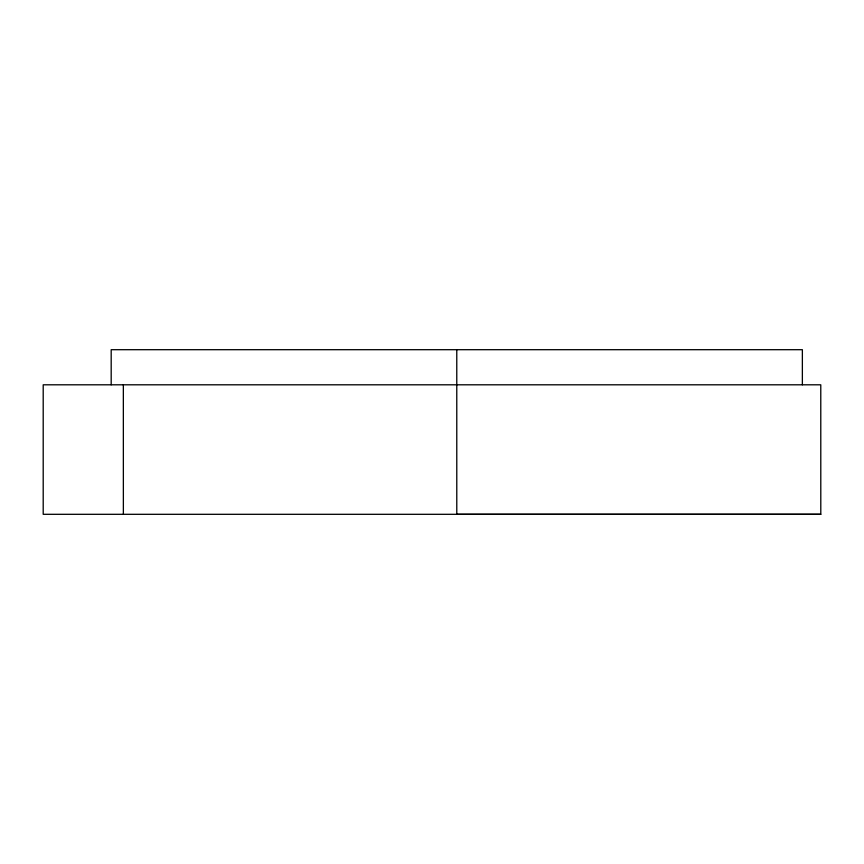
<?xml version="1.0" encoding="UTF-8"?>
<svg xmlns="http://www.w3.org/2000/svg" width="864" height="864" viewBox="0 0 864 864"><rect width="100%" height="100%" fill="white"/><g stroke="black" fill="none" stroke-linecap="round" stroke-linejoin="round"><path stroke-width="1.3" d="M820.8 514.307L43.2 514.307L43.2 384.804L820.778 384.804L820.8 514.307L456.786 514.307L456.775 349.693M802.364 384.804L802.364 349.693L111.186 349.693L111.186 384.804M123.347 384.804L123.368 514.307"/></g></svg>
